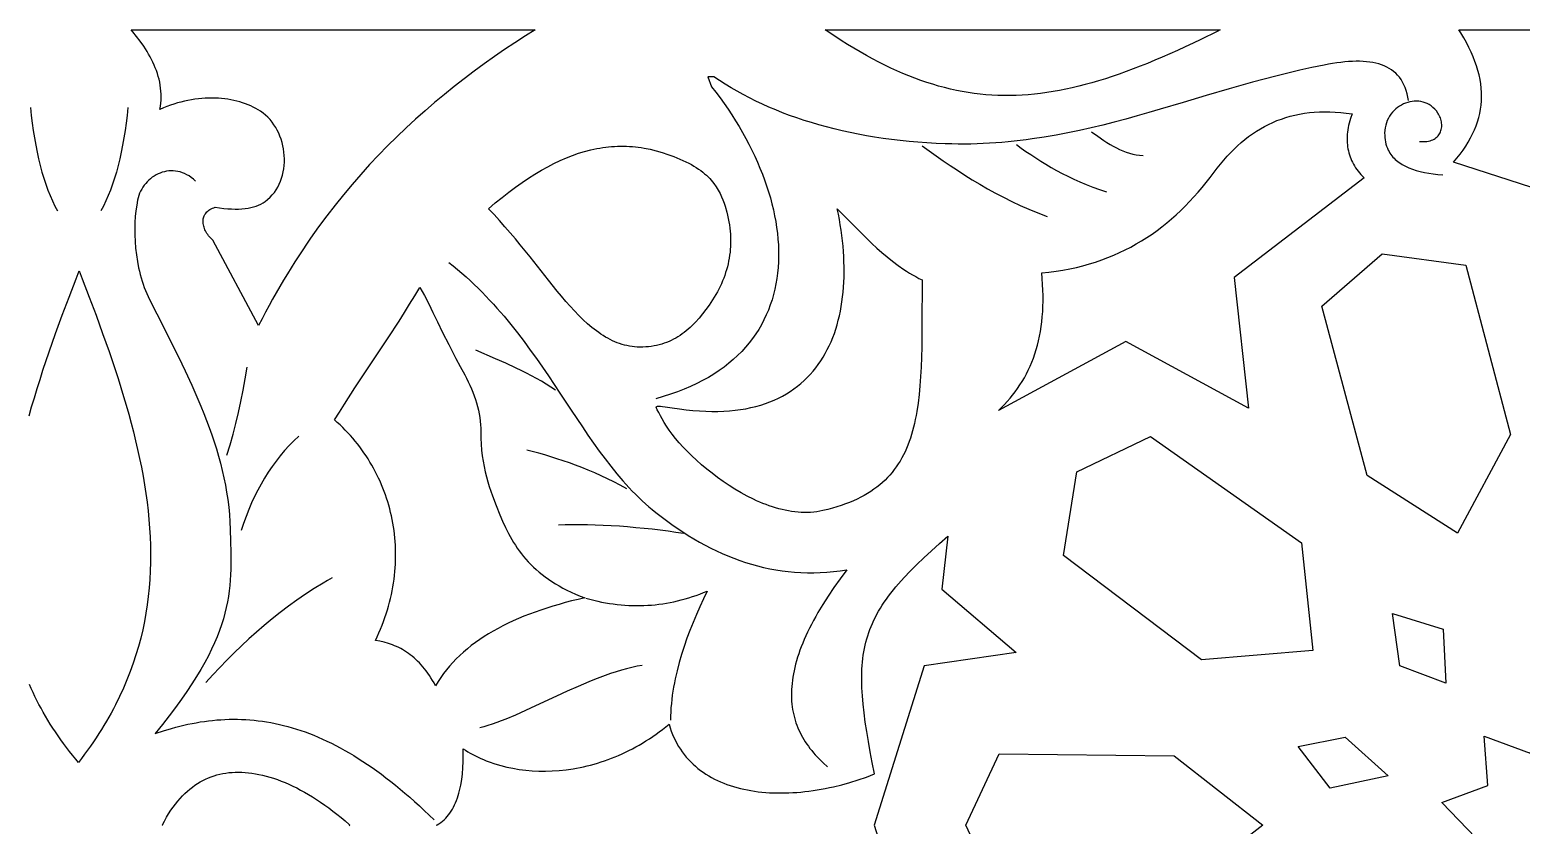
# Model space of a CAD drawing. Extents: x -332 to 348, y -263 to 352.
# Drawn here: x -196 to -144.7, y -175.3 to -148 of the extents above; entities that cross this region are included whole.
import ezdxf

# ---------------------------------------------------------------- set-up
doc = ezdxf.new("R2010")
doc.units = 0
doc.layers.add('LAYER_1', color=18, linetype='CONTINUOUS')
doc.layers.add('LAYER_2', color=174, linetype='CONTINUOUS')

msp = doc.modelspace()

# ---------------------------------------------------------------- linework, layer by layer
at = {"layer": 'LAYER_1'}
for points in [[(-178.922, -148.209), (-179.28, -148.442), (-179.635, -148.679), (-179.988, -148.921), (-180.338, -149.169), (-180.685, -149.422), (-181.028, -149.681), (-181.369, -149.946), (-181.707, -150.217), (-182.041, -150.494), (-182.372, -150.778), (-182.699, -151.069), (-183.023, -151.367), (-183.342, -151.672), (-183.658, -151.984), (-183.97, -152.304), (-184.278, -152.632), (-184.582, -152.968), (-184.881, -153.313), (-185.176, -153.665), (-185.466, -154.027), (-185.752, -154.397), (-186.033, -154.776), (-186.309, -155.165), (-186.445, -155.363), (-186.58, -155.563), (-186.714, -155.766), (-186.846, -155.971), (-186.977, -156.178), (-187.107, -156.389), (-187.236, -156.601), (-187.363, -156.816), (-187.489, -157.034), (-187.613, -157.255), (-187.736, -157.478), (-187.858, -157.703), (-187.978, -157.932), (-188.097, -158.163), (-189.669, -155.227), (-189.709, -155.191), (-189.746, -155.154), (-189.782, -155.116), (-189.814, -155.076), (-189.845, -155.037), (-189.873, -154.996), (-189.898, -154.955), (-189.921, -154.913), (-189.941, -154.871), (-189.959, -154.829), (-189.973, -154.787), (-189.985, -154.745), (-189.995, -154.703), (-190.001, -154.661), (-190.005, -154.62), (-190.006, -154.579), (-190.003, -154.539), (-189.998, -154.499), (-189.99, -154.461), (-189.979, -154.423), (-189.964, -154.387), (-189.946, -154.352), (-189.926, -154.319), (-189.902, -154.286), (-189.874, -154.256), (-189.844, -154.227), (-189.81, -154.201), (-189.772, -154.176), (-189.731, -154.153), (-189.687, -154.133), (-189.639, -154.115), (-189.588, -154.099), (-189.438, -154.12), (-189.295, -154.137), (-189.158, -154.149), (-189.027, -154.156), (-188.902, -154.159), (-188.783, -154.158), (-188.669, -154.152), (-188.561, -154.141), (-188.458, -154.127), (-188.36, -154.107), (-188.268, -154.084), (-188.18, -154.056), (-188.097, -154.023), (-188.018, -153.986), (-187.945, -153.945), (-187.875, -153.899), (-187.785, -153.83), (-187.702, -153.755), (-187.625, -153.674), (-187.555, -153.589), (-187.492, -153.499), (-187.435, -153.405), (-187.385, -153.307), (-187.341, -153.205), (-187.304, -153.101), (-187.272, -152.994), (-187.247, -152.885), (-187.228, -152.774), (-187.216, -152.662), (-187.209, -152.549), (-187.208, -152.435), (-187.213, -152.321), (-187.223, -152.207), (-187.24, -152.094), (-187.262, -151.982), (-187.29, -151.871), (-187.323, -151.762), (-187.361, -151.656), (-187.405, -151.551), (-187.455, -151.45), (-187.509, -151.353), (-187.569, -151.259), (-187.633, -151.169), (-187.703, -151.084), (-187.778, -151.004), (-187.858, -150.929), (-187.942, -150.86), (-188.031, -150.797), (-188.111, -150.748), (-188.193, -150.701), (-188.278, -150.657), (-188.366, -150.615), (-188.457, -150.577), (-188.55, -150.541), (-188.645, -150.508), (-188.742, -150.478), (-188.842, -150.451), (-188.944, -150.427), (-189.048, -150.406), (-189.153, -150.388), (-189.261, -150.373), (-189.369, -150.361), (-189.48, -150.352), (-189.592, -150.347), (-189.705, -150.345), (-189.82, -150.346), (-189.935, -150.351), (-190.052, -150.359), (-190.169, -150.37), (-190.288, -150.385), (-190.407, -150.403), (-190.526, -150.425), (-190.646, -150.451), (-190.767, -150.48), (-190.888, -150.513), (-191.009, -150.55), (-191.13, -150.59), (-191.251, -150.634), (-191.372, -150.682), (-191.492, -150.734), (-191.473, -150.628), (-191.459, -150.523), (-191.451, -150.418), (-191.447, -150.313), (-191.448, -150.209), (-191.454, -150.106), (-191.465, -150.003), (-191.479, -149.901), (-191.498, -149.799), (-191.521, -149.699), (-191.548, -149.599), (-191.578, -149.5), (-191.612, -149.402), (-191.649, -149.305), (-191.69, -149.209), (-191.733, -149.113), (-191.779, -149.019), (-191.828, -148.926), (-191.879, -148.834), (-191.933, -148.743), (-192.047, -148.565), (-192.168, -148.392), (-192.295, -148.225), (-192.427, -148.064), (-192.482, -148), (-178.59, -148)], [(-155.13, -148.052), (-155.687, -148.328), (-155.959, -148.459), (-156.229, -148.586), (-156.494, -148.708), (-156.756, -148.825), (-157.015, -148.938), (-157.27, -149.047), (-157.522, -149.151), (-157.771, -149.25), (-158.017, -149.345), (-158.26, -149.436), (-158.5, -149.521), (-158.738, -149.602), (-158.973, -149.679), (-159.205, -149.75), (-159.436, -149.817), (-159.663, -149.88), (-159.889, -149.937), (-160.113, -149.99), (-160.334, -150.039), (-160.554, -150.082), (-160.772, -150.121), (-160.988, -150.155), (-161.203, -150.184), (-161.416, -150.208), (-161.627, -150.228), (-161.838, -150.242), (-162.047, -150.252), (-162.256, -150.257), (-162.463, -150.257), (-162.669, -150.252), (-162.875, -150.243), (-163.08, -150.228), (-163.284, -150.209), (-163.488, -150.184), (-163.692, -150.154), (-163.895, -150.12), (-164.098, -150.081), (-164.301, -150.036), (-164.504, -149.987), (-164.707, -149.932), (-164.911, -149.872), (-165.114, -149.808), (-165.319, -149.738), (-165.523, -149.663), (-165.729, -149.583), (-165.935, -149.498), (-166.142, -149.408), (-166.35, -149.312), (-166.559, -149.212), (-166.769, -149.106), (-166.98, -148.995), (-167.193, -148.878), (-167.407, -148.757), (-167.623, -148.63), (-167.84, -148.498), (-168.059, -148.361), (-168.28, -148.218), (-168.503, -148.071), (-168.607, -148), (-155.028, -148)], [(-151.252, -150.816), (-151.067, -150.824), (-150.878, -150.838), (-150.686, -150.858), (-150.49, -150.885), (-150.545, -151.047), (-150.59, -151.206), (-150.608, -151.285), (-150.624, -151.362), (-150.637, -151.439), (-150.647, -151.514), (-150.654, -151.589), (-150.659, -151.664), (-150.661, -151.737), (-150.66, -151.81), (-150.657, -151.881), (-150.651, -151.952), (-150.642, -152.022), (-150.63, -152.091), (-150.616, -152.16), (-150.599, -152.227), (-150.579, -152.294), (-150.557, -152.36), (-150.532, -152.425), (-150.504, -152.489), (-150.473, -152.553), (-150.44, -152.616), (-150.404, -152.677), (-150.365, -152.738), (-150.324, -152.799), (-150.28, -152.858), (-150.233, -152.916), (-150.183, -152.974), (-150.131, -153.031), (-150.076, -153.087), (-154.544, -156.513), (-154.047, -160.998), (-158.267, -158.715), (-162.651, -161.08), (-162.547, -160.98), (-162.446, -160.878), (-162.348, -160.772), (-162.253, -160.664), (-162.162, -160.554), (-162.075, -160.44), (-161.991, -160.323), (-161.91, -160.204), (-161.833, -160.081), (-161.76, -159.956), (-161.69, -159.827), (-161.624, -159.695), (-161.562, -159.56), (-161.504, -159.422), (-161.449, -159.281), (-161.399, -159.136), (-161.352, -158.989), (-161.31, -158.837), (-161.271, -158.683), (-161.237, -158.525), (-161.207, -158.364), (-161.181, -158.199), (-161.159, -158.03), (-161.142, -157.858), (-161.128, -157.683), (-161.12, -157.503), (-161.115, -157.321), (-161.116, -157.134), (-161.12, -156.943), (-161.13, -156.749), (-161.144, -156.551), (-161.162, -156.349), (-160.914, -156.325), (-160.671, -156.294), (-160.433, -156.256), (-160.199, -156.213), (-159.97, -156.164), (-159.745, -156.109), (-159.524, -156.047), (-159.308, -155.981), (-159.096, -155.908), (-158.889, -155.83), (-158.685, -155.747), (-158.485, -155.658), (-158.29, -155.564), (-158.098, -155.464), (-157.91, -155.36), (-157.726, -155.25), (-157.546, -155.136), (-157.369, -155.017), (-157.196, -154.893), (-157.026, -154.765), (-156.859, -154.632), (-156.696, -154.494), (-156.537, -154.353), (-156.38, -154.206), (-156.227, -154.056), (-156.076, -153.902), (-155.929, -153.744), (-155.785, -153.582), (-155.643, -153.416), (-155.504, -153.246), (-155.368, -153.073), (-155.235, -152.896), (-155.125, -152.752), (-155.013, -152.612), (-154.9, -152.477), (-154.784, -152.347), (-154.666, -152.222), (-154.547, -152.101), (-154.425, -151.986), (-154.3, -151.876), (-154.174, -151.771), (-154.045, -151.671), (-153.914, -151.577), (-153.78, -151.487), (-153.643, -151.403), (-153.504, -151.325), (-153.363, -151.251), (-153.218, -151.184), (-153.071, -151.121), (-152.921, -151.065), (-152.768, -151.014), (-152.613, -150.968), (-152.454, -150.929), (-152.292, -150.895), (-152.127, -150.867), (-151.958, -150.845), (-151.787, -150.829), (-151.612, -150.818), (-151.434, -150.814)], [(-175.546, -151.998), (-175.444, -152.001), (-175.342, -152.006), (-175.24, -152.013), (-175.139, -152.023), (-175.037, -152.035), (-174.935, -152.049), (-174.834, -152.065), (-174.63, -152.105), (-174.426, -152.154), (-174.222, -152.212), (-174.017, -152.28), (-173.812, -152.356), (-173.606, -152.442), (-173.399, -152.537), (-173.304, -152.584), (-173.212, -152.633), (-173.126, -152.683), (-173.044, -152.733), (-172.966, -152.785), (-172.892, -152.838), (-172.823, -152.891), (-172.757, -152.945), (-172.695, -153), (-172.637, -153.055), (-172.582, -153.111), (-172.531, -153.167), (-172.483, -153.223), (-172.438, -153.28), (-172.356, -153.394), (-172.286, -153.508), (-172.224, -153.622), (-172.171, -153.735), (-172.126, -153.846), (-172.087, -153.956), (-172.053, -154.062), (-171.996, -154.265), (-171.968, -154.375), (-171.944, -154.485), (-171.923, -154.595), (-171.904, -154.703), (-171.89, -154.811), (-171.878, -154.918), (-171.869, -155.024), (-171.864, -155.129), (-171.862, -155.234), (-171.862, -155.338), (-171.866, -155.441), (-171.873, -155.544), (-171.883, -155.646), (-171.895, -155.747), (-171.911, -155.848), (-171.93, -155.948), (-171.951, -156.047), (-171.975, -156.146), (-172.003, -156.244), (-172.033, -156.341), (-172.065, -156.438), (-172.101, -156.534), (-172.139, -156.629), (-172.18, -156.724), (-172.224, -156.818), (-172.27, -156.912), (-172.319, -157.005), (-172.371, -157.097), (-172.425, -157.189), (-172.481, -157.281), (-172.602, -157.462), (-172.713, -157.617), (-172.828, -157.765), (-172.946, -157.907), (-173.067, -158.043), (-173.193, -158.17), (-173.258, -158.231), (-173.324, -158.289), (-173.391, -158.346), (-173.459, -158.4), (-173.529, -158.451), (-173.601, -158.501), (-173.674, -158.548), (-173.748, -158.592), (-173.824, -158.634), (-173.902, -158.672), (-173.981, -158.709), (-174.063, -158.742), (-174.146, -158.772), (-174.231, -158.8), (-174.318, -158.824), (-174.406, -158.845), (-174.497, -158.864), (-174.59, -158.878), (-174.686, -158.89), (-174.783, -158.898), (-174.883, -158.902), (-174.985, -158.903), (-175.075, -158.901), (-175.165, -158.894), (-175.253, -158.884), (-175.341, -158.871), (-175.427, -158.854), (-175.513, -158.834), (-175.597, -158.81), (-175.681, -158.783), (-175.763, -158.753), (-175.845, -158.72), (-175.927, -158.683), (-176.007, -158.644), (-176.087, -158.602), (-176.166, -158.557), (-176.245, -158.509), (-176.323, -158.458), (-176.4, -158.405), (-176.477, -158.349), (-176.63, -158.23), (-176.781, -158.101), (-176.932, -157.963), (-177.081, -157.817), (-177.23, -157.663), (-177.378, -157.501), (-177.527, -157.333), (-177.677, -157.158), (-177.827, -156.977), (-178.131, -156.601), (-178.762, -155.803), (-179.095, -155.39), (-179.266, -155.182), (-179.442, -154.974), (-179.622, -154.765), (-179.806, -154.558), (-179.996, -154.352), (-180.191, -154.147), (-179.955, -153.947), (-179.721, -153.757), (-179.491, -153.577), (-179.262, -153.407), (-179.037, -153.247), (-178.813, -153.096), (-178.592, -152.955), (-178.372, -152.824), (-178.154, -152.703), (-177.939, -152.592), (-177.725, -152.49), (-177.512, -152.398), (-177.301, -152.315), (-177.091, -152.242), (-176.882, -152.179), (-176.674, -152.125), (-176.468, -152.081), (-176.365, -152.062), (-176.262, -152.046), (-176.159, -152.032), (-176.057, -152.021), (-175.954, -152.012), (-175.852, -152.005), (-175.75, -152), (-175.648, -151.998)], [(-167.849, -154.494), (-167.511, -154.837), (-167.174, -155.174), (-167.004, -155.338), (-166.832, -155.498), (-166.657, -155.655), (-166.478, -155.807), (-166.294, -155.955), (-166.105, -156.096), (-165.909, -156.232), (-165.809, -156.297), (-165.707, -156.361), (-165.603, -156.423), (-165.497, -156.483), (-165.388, -156.541), (-165.278, -156.597), (-165.282, -158.176), (-165.285, -158.545), (-165.291, -158.903), (-165.3, -159.251), (-165.313, -159.589), (-165.33, -159.916), (-165.353, -160.232), (-165.381, -160.538), (-165.417, -160.834), (-165.46, -161.119), (-165.484, -161.258), (-165.511, -161.393), (-165.54, -161.527), (-165.572, -161.658), (-165.605, -161.786), (-165.642, -161.911), (-165.681, -162.034), (-165.722, -162.154), (-165.767, -162.271), (-165.814, -162.386), (-165.864, -162.499), (-165.918, -162.608), (-165.974, -162.715), (-166.034, -162.819), (-166.097, -162.921), (-166.164, -163.02), (-166.234, -163.116), (-166.308, -163.21), (-166.385, -163.301), (-166.467, -163.389), (-166.552, -163.475), (-166.641, -163.558), (-166.734, -163.638), (-166.832, -163.716), (-166.934, -163.791), (-167.04, -163.864), (-167.15, -163.933), (-167.265, -164), (-167.385, -164.065), (-167.51, -164.126), (-167.639, -164.185), (-167.773, -164.242), (-167.913, -164.295), (-168.057, -164.346), (-168.206, -164.395), (-168.361, -164.44), (-168.521, -164.483), (-168.687, -164.523), (-168.792, -164.545), (-168.897, -164.562), (-169.004, -164.575), (-169.111, -164.584), (-169.218, -164.589), (-169.326, -164.589), (-169.435, -164.586), (-169.544, -164.579), (-169.654, -164.568), (-169.763, -164.553), (-169.873, -164.535), (-169.983, -164.514), (-170.094, -164.489), (-170.204, -164.461), (-170.314, -164.43), (-170.424, -164.396), (-170.534, -164.359), (-170.644, -164.319), (-170.753, -164.276), (-170.862, -164.231), (-170.971, -164.183), (-171.079, -164.133), (-171.293, -164.027), (-171.504, -163.912), (-171.712, -163.789), (-171.917, -163.66), (-172.116, -163.526), (-172.311, -163.386), (-172.5, -163.242), (-172.684, -163.095), (-172.86, -162.945), (-173.03, -162.794), (-173.192, -162.642), (-173.346, -162.49), (-173.491, -162.339), (-173.627, -162.189), (-173.753, -162.042), (-173.869, -161.899), (-173.974, -161.759), (-174.068, -161.625), (-174.15, -161.497), (-174.22, -161.375), (-174.276, -161.261), (-174.305, -161.202), (-174.333, -161.149), (-174.383, -161.062), (-174.402, -161.027), (-174.415, -160.997), (-174.42, -160.973), (-174.419, -160.963), (-174.415, -160.955), (-174.409, -160.947), (-174.4, -160.942), (-174.373, -160.934), (-174.332, -160.931), (-174.276, -160.933), (-174.202, -160.94), (-174.111, -160.953), (-173.867, -160.991), (-173.626, -161.028), (-173.391, -161.059), (-173.161, -161.082), (-172.937, -161.1), (-172.718, -161.111), (-172.505, -161.116), (-172.297, -161.115), (-172.095, -161.107), (-171.898, -161.094), (-171.707, -161.075), (-171.521, -161.05), (-171.34, -161.02), (-171.164, -160.984), (-170.993, -160.942), (-170.828, -160.895), (-170.667, -160.843), (-170.512, -160.786), (-170.362, -160.724), (-170.216, -160.657), (-170.076, -160.585), (-169.941, -160.508), (-169.81, -160.427), (-169.684, -160.341), (-169.563, -160.25), (-169.447, -160.156), (-169.335, -160.057), (-169.228, -159.954), (-169.126, -159.847), (-169.028, -159.736), (-168.935, -159.621), (-168.847, -159.502), (-168.763, -159.38), (-168.683, -159.254), (-168.608, -159.125), (-168.537, -158.992), (-168.47, -158.857), (-168.408, -158.718), (-168.349, -158.576), (-168.295, -158.431), (-168.246, -158.283), (-168.2, -158.133), (-168.158, -157.979), (-168.121, -157.824), (-168.087, -157.666), (-168.058, -157.505), (-168.032, -157.343), (-168.01, -157.178), (-167.992, -157.011), (-167.978, -156.842), (-167.967, -156.672), (-167.961, -156.499), (-167.958, -156.326), (-167.958, -156.15), (-167.963, -155.973), (-167.97, -155.795), (-167.982, -155.615), (-167.996, -155.435), (-168.015, -155.253), (-168.036, -155.071), (-168.061, -154.887), (-168.09, -154.703), (-168.121, -154.518), (-168.156, -154.333), (-168.194, -154.147)], [(-146.574, -156.091), (-145.041, -161.907), (-146.859, -165.302), (-149.972, -163.32), (-151.523, -157.495), (-149.448, -155.704)], [(-182.472, -156.995), (-182.394, -157.136), (-182.245, -157.42), (-182.099, -157.717), (-181.943, -158.04), (-181.766, -158.404), (-181.558, -158.819), (-181.308, -159.301), (-181.163, -159.571), (-181.004, -159.862), (-180.942, -159.977), (-180.884, -160.094), (-180.828, -160.213), (-180.776, -160.333), (-180.727, -160.454), (-180.682, -160.577), (-180.64, -160.701), (-180.602, -160.825), (-180.568, -160.949), (-180.539, -161.074), (-180.513, -161.199), (-180.492, -161.323), (-180.476, -161.447), (-180.464, -161.57), (-180.457, -161.692), (-180.455, -161.813), (-180.453, -162.031), (-180.444, -162.242), (-180.427, -162.444), (-180.405, -162.639), (-180.376, -162.827), (-180.343, -163.01), (-180.304, -163.187), (-180.26, -163.36), (-180.212, -163.529), (-180.161, -163.695), (-180.106, -163.859), (-180.049, -164.021), (-179.926, -164.344), (-179.797, -164.669), (-179.706, -164.887), (-179.609, -165.1), (-179.504, -165.31), (-179.448, -165.413), (-179.39, -165.515), (-179.33, -165.616), (-179.266, -165.715), (-179.2, -165.814), (-179.131, -165.911), (-179.058, -166.006), (-178.983, -166.1), (-178.903, -166.193), (-178.821, -166.285), (-178.734, -166.375), (-178.644, -166.463), (-178.549, -166.55), (-178.45, -166.635), (-178.347, -166.719), (-178.24, -166.801), (-178.127, -166.882), (-178.01, -166.96), (-177.888, -167.037), (-177.761, -167.112), (-177.628, -167.185), (-177.49, -167.257), (-177.347, -167.326), (-177.198, -167.394), (-177.042, -167.459), (-176.881, -167.523), (-177.108, -167.575), (-177.33, -167.63), (-177.549, -167.687), (-177.764, -167.746), (-177.975, -167.808), (-178.182, -167.873), (-178.385, -167.94), (-178.584, -168.009), (-178.779, -168.081), (-178.97, -168.156), (-179.157, -168.234), (-179.339, -168.314), (-179.517, -168.397), (-179.691, -168.483), (-179.86, -168.571), (-180.025, -168.663), (-180.185, -168.757), (-180.341, -168.854), (-180.492, -168.954), (-180.638, -169.058), (-180.78, -169.164), (-180.917, -169.273), (-181.049, -169.385), (-181.176, -169.501), (-181.298, -169.619), (-181.415, -169.741), (-181.528, -169.866), (-181.635, -169.994), (-181.737, -170.126), (-181.833, -170.261), (-181.925, -170.399), (-182.011, -170.541), (-182.062, -170.448), (-182.114, -170.359), (-182.167, -170.273), (-182.221, -170.19), (-182.277, -170.11), (-182.333, -170.034), (-182.39, -169.96), (-182.448, -169.89), (-182.506, -169.822), (-182.566, -169.758), (-182.627, -169.696), (-182.688, -169.638), (-182.751, -169.582), (-182.814, -169.528), (-182.878, -169.478), (-182.943, -169.43), (-183.008, -169.385), (-183.075, -169.342), (-183.142, -169.302), (-183.21, -169.265), (-183.279, -169.23), (-183.348, -169.197), (-183.418, -169.167), (-183.489, -169.139), (-183.56, -169.113), (-183.633, -169.089), (-183.779, -169.048), (-183.928, -169.016), (-184.079, -168.991), (-184.017, -168.86), (-183.959, -168.729), (-183.903, -168.597), (-183.85, -168.466), (-183.8, -168.334), (-183.753, -168.202), (-183.709, -168.07), (-183.668, -167.938), (-183.629, -167.806), (-183.594, -167.674), (-183.561, -167.541), (-183.531, -167.409), (-183.504, -167.277), (-183.48, -167.146), (-183.458, -167.014), (-183.439, -166.882), (-183.423, -166.751), (-183.41, -166.62), (-183.399, -166.489), (-183.391, -166.359), (-183.386, -166.229), (-183.384, -166.099), (-183.384, -165.97), (-183.386, -165.841), (-183.392, -165.712), (-183.4, -165.585), (-183.41, -165.457), (-183.423, -165.33), (-183.439, -165.204), (-183.457, -165.078), (-183.478, -164.954), (-183.501, -164.829), (-183.527, -164.706), (-183.555, -164.583), (-183.586, -164.461), (-183.619, -164.34), (-183.654, -164.22), (-183.692, -164.1), (-183.733, -163.982), (-183.776, -163.864), (-183.821, -163.747), (-183.869, -163.632), (-183.919, -163.517), (-183.971, -163.404), (-184.026, -163.291), (-184.082, -163.18), (-184.142, -163.07), (-184.203, -162.961), (-184.267, -162.853), (-184.333, -162.747), (-184.401, -162.642), (-184.472, -162.538), (-184.544, -162.435), (-184.619, -162.334), (-184.696, -162.234), (-184.776, -162.136), (-184.857, -162.039), (-184.941, -161.944), (-185.026, -161.85), (-185.114, -161.758), (-185.204, -161.668), (-185.296, -161.579), (-185.39, -161.492), (-185.486, -161.406), (-185.318, -161.136), (-185.145, -160.862), (-184.784, -160.306), (-184.027, -159.167), (-183.644, -158.589), (-183.266, -158.009), (-183.082, -157.719), (-182.901, -157.429), (-182.725, -157.14), (-182.554, -156.852)], [(-152.223, -165.636), (-151.836, -169.326), (-155.663, -169.651), (-160.409, -166.07), (-159.954, -163.191), (-157.422, -161.975)], [(-147.352, -168.593), (-147.263, -170.459), (-148.849, -169.864), (-149.1, -168.055)], [(-142.554, -172.963), (-140.928, -172.545), (-141.226, -174.222), (-139.717, -174.964), (-141.006, -176.053), (-140.319, -177.607), (-141.995, -177.601), (-142.452, -179.24), (-143.732, -178.139), (-145.12, -179.097), (-145.404, -177.418), (-147.072, -177.245), (-146.228, -175.773), (-147.397, -174.552), (-145.819, -173.975), (-145.941, -172.276), (-144.368, -172.865), (-143.387, -171.484)], [(-149.249, -173.64), (-151.245, -174.062), (-152.337, -172.635), (-150.727, -172.306)], [(-156.604, -172.957), (-153.558, -175.334), (-156.604, -177.711), (-162.628, -177.785), (-163.775, -175.334), (-162.628, -172.884)]]:
    msp.add_lwpolyline(points, close=True, dxfattribs=at)
for points in [[(-143.919, -153.544), (-146.995, -152.549), (-146.88, -152.41), (-146.772, -152.271), (-146.672, -152.133), (-146.579, -151.994), (-146.493, -151.855), (-146.414, -151.716), (-146.343, -151.577), (-146.279, -151.437), (-146.223, -151.297), (-146.173, -151.156), (-146.131, -151.015), (-146.097, -150.873), (-146.07, -150.73), (-146.05, -150.586), (-146.038, -150.442), (-146.033, -150.296), (-146.035, -150.149), (-146.045, -150.001), (-146.063, -149.852), (-146.088, -149.701), (-146.12, -149.549), (-146.16, -149.395), (-146.207, -149.24), (-146.262, -149.083), (-146.325, -148.925), (-146.395, -148.764), (-146.472, -148.602), (-146.557, -148.438), (-146.65, -148.271), (-146.751, -148.103), (-146.816, -148), (-140.202, -148)], [(-195.992, -161.27), (-195.902, -160.957), (-195.809, -160.643), (-195.713, -160.328), (-195.614, -160.014), (-195.512, -159.7), (-195.299, -159.069), (-195.078, -158.44), (-194.848, -157.81), (-194.613, -157.182), (-194.374, -156.555), (-194.268, -156.281), (-194.159, -156.563), (-193.92, -157.188), (-193.686, -157.811), (-193.46, -158.434), (-193.241, -159.054), (-193.032, -159.674), (-192.932, -159.981), (-192.835, -160.289), (-192.741, -160.597), (-192.65, -160.904), (-192.564, -161.21), (-192.48, -161.515), (-192.401, -161.82), (-192.326, -162.125), (-192.256, -162.428), (-192.19, -162.731), (-192.128, -163.034), (-192.072, -163.335), (-192.02, -163.636), (-191.974, -163.936), (-191.933, -164.235), (-191.898, -164.533), (-191.869, -164.831), (-191.845, -165.127), (-191.828, -165.423), (-191.816, -165.718), (-191.811, -166.012), (-191.813, -166.306), (-191.822, -166.598), (-191.837, -166.89), (-191.859, -167.181), (-191.889, -167.471), (-191.926, -167.761), (-191.971, -168.05), (-192.023, -168.338), (-192.083, -168.626), (-192.152, -168.913), (-192.229, -169.199), (-192.314, -169.485), (-192.408, -169.771), (-192.511, -170.057), (-192.623, -170.342), (-192.745, -170.626), (-192.876, -170.911), (-193.018, -171.198), (-193.091, -171.338), (-193.168, -171.48), (-193.248, -171.622), (-193.329, -171.764), (-193.414, -171.906), (-193.501, -172.048), (-193.591, -172.19), (-193.684, -172.332), (-193.78, -172.474), (-193.878, -172.616), (-193.979, -172.758), (-194.083, -172.9), (-194.19, -173.042), (-194.293, -173.176), (-194.387, -173.064), (-194.495, -172.932), (-194.601, -172.799), (-194.704, -172.667), (-194.804, -172.533), (-194.901, -172.4), (-194.995, -172.266), (-195.086, -172.132), (-195.175, -171.997), (-195.26, -171.862), (-195.344, -171.727), (-195.424, -171.591), (-195.502, -171.456), (-195.577, -171.319), (-195.65, -171.183), (-195.72, -171.046), (-195.787, -170.909), (-195.852, -170.772), (-195.915, -170.634), (-195.975, -170.496)], [(-181.974, -175.339), (-181.965, -175.334), (-181.974, -175.329), (-181.957, -175.329), (-181.892, -175.29), (-181.831, -175.247), (-181.772, -175.2), (-181.716, -175.15), (-181.662, -175.097), (-181.611, -175.04), (-181.562, -174.981), (-181.516, -174.918), (-181.472, -174.853), (-181.431, -174.784), (-181.392, -174.713), (-181.356, -174.639), (-181.321, -174.562), (-181.29, -174.483), (-181.26, -174.401), (-181.232, -174.317), (-181.207, -174.231), (-181.184, -174.142), (-181.163, -174.051), (-181.144, -173.958), (-181.112, -173.766), (-181.088, -173.567), (-181.071, -173.361), (-181.062, -173.149), (-181.06, -172.931), (-181.065, -172.708), (-180.983, -172.761), (-180.9, -172.812), (-180.815, -172.862), (-180.727, -172.909), (-180.639, -172.955), (-180.548, -173), (-180.456, -173.042), (-180.362, -173.082), (-180.267, -173.121), (-180.171, -173.158), (-179.973, -173.225), (-179.77, -173.285), (-179.562, -173.337), (-179.349, -173.381), (-179.132, -173.417), (-178.911, -173.445), (-178.686, -173.464), (-178.458, -173.475), (-178.227, -173.477), (-177.994, -173.47), (-177.758, -173.454), (-177.521, -173.429), (-177.282, -173.395), (-177.162, -173.374), (-177.042, -173.351), (-176.921, -173.326), (-176.801, -173.298), (-176.68, -173.268), (-176.559, -173.235), (-176.439, -173.2), (-176.318, -173.162), (-176.198, -173.122), (-176.077, -173.08), (-175.957, -173.035), (-175.837, -172.987), (-175.717, -172.937), (-175.597, -172.884), (-175.478, -172.829), (-175.359, -172.771), (-175.241, -172.711), (-175.123, -172.647), (-175.006, -172.582), (-174.889, -172.513), (-174.773, -172.442), (-174.657, -172.368), (-174.542, -172.291), (-174.428, -172.212), (-174.315, -172.13), (-174.203, -172.045), (-174.091, -171.957), (-173.98, -171.867), (-173.944, -171.986), (-173.905, -172.101), (-173.861, -172.214), (-173.814, -172.323), (-173.763, -172.428), (-173.709, -172.531), (-173.651, -172.63), (-173.59, -172.727), (-173.525, -172.82), (-173.457, -172.909), (-173.386, -172.996), (-173.312, -173.08), (-173.235, -173.16), (-173.155, -173.238), (-173.072, -173.312), (-172.986, -173.384), (-172.898, -173.452), (-172.807, -173.517), (-172.713, -173.579), (-172.616, -173.639), (-172.517, -173.695), (-172.416, -173.749), (-172.313, -173.799), (-172.207, -173.847), (-172.099, -173.892), (-171.988, -173.933), (-171.876, -173.972), (-171.762, -174.009), (-171.646, -174.042), (-171.528, -174.072), (-171.408, -174.1), (-171.286, -174.125), (-171.163, -174.148), (-171.038, -174.167), (-170.912, -174.184), (-170.784, -174.198), (-170.655, -174.21), (-170.525, -174.218), (-170.394, -174.225), (-170.261, -174.228), (-170.127, -174.229), (-169.993, -174.228), (-169.857, -174.223), (-169.72, -174.217), (-169.583, -174.207), (-169.445, -174.196), (-169.306, -174.181), (-169.167, -174.165), (-169.027, -174.145), (-168.887, -174.124), (-168.746, -174.1), (-168.605, -174.073), (-168.464, -174.044), (-168.323, -174.013), (-168.04, -173.944), (-167.757, -173.865), (-167.475, -173.777), (-167.194, -173.68), (-166.916, -173.574), (-166.992, -173.184), (-167.062, -172.812), (-167.125, -172.456), (-167.182, -172.115), (-167.231, -171.79), (-167.272, -171.478), (-167.306, -171.179), (-167.331, -170.892), (-167.347, -170.617), (-167.354, -170.352), (-167.353, -170.224), (-167.351, -170.097), (-167.346, -169.973), (-167.338, -169.85), (-167.328, -169.73), (-167.315, -169.612), (-167.299, -169.495), (-167.281, -169.38), (-167.26, -169.266), (-167.236, -169.154), (-167.209, -169.043), (-167.179, -168.933), (-167.147, -168.825), (-167.111, -168.717), (-167.072, -168.61), (-167.03, -168.504), (-166.985, -168.399), (-166.937, -168.294), (-166.885, -168.19), (-166.83, -168.086), (-166.772, -167.982), (-166.71, -167.878), (-166.645, -167.774), (-166.576, -167.67), (-166.504, -167.566), (-166.428, -167.462), (-166.348, -167.357), (-166.265, -167.252), (-166.178, -167.146), (-166.087, -167.039), (-165.894, -166.822), (-165.684, -166.602), (-165.459, -166.376), (-165.217, -166.144), (-164.959, -165.905), (-164.682, -165.658), (-164.389, -165.403), (-164.602, -167.222), (-162.037, -169.399), (-165.201, -169.859), (-166.922, -175.334), (-165.201, -180.81)], [(-191.406, -175.341), (-191.409, -175.334), (-191.406, -175.328), (-191.336, -175.193), (-191.264, -175.065), (-191.19, -174.942), (-191.114, -174.825), (-191.037, -174.714), (-190.959, -174.609), (-190.879, -174.51), (-190.797, -174.416), (-190.715, -174.327), (-190.631, -174.244), (-190.546, -174.166), (-190.46, -174.093), (-190.373, -174.024), (-190.284, -173.961), (-190.194, -173.902), (-190.104, -173.847), (-190.011, -173.797), (-189.918, -173.751), (-189.823, -173.709), (-189.727, -173.671), (-189.629, -173.638), (-189.53, -173.608), (-189.429, -173.583), (-189.327, -173.561), (-189.223, -173.543), (-189.117, -173.529), (-189.009, -173.52), (-188.9, -173.514), (-188.788, -173.512), (-188.675, -173.514), (-188.56, -173.521), (-188.443, -173.531), (-188.325, -173.546), (-188.205, -173.565), (-188.083, -173.588), (-187.959, -173.616), (-187.834, -173.647), (-187.708, -173.683), (-187.58, -173.724), (-187.451, -173.768), (-187.32, -173.817), (-187.188, -173.871), (-187.056, -173.928), (-186.922, -173.99), (-186.787, -174.057), (-186.651, -174.127), (-186.514, -174.203), (-186.377, -174.282), (-186.239, -174.366), (-186.101, -174.454), (-185.962, -174.546), (-185.822, -174.642), (-185.683, -174.743), (-185.543, -174.848), (-185.402, -174.957), (-185.262, -175.07), (-185.122, -175.187), (-184.981, -175.309), (-184.953, -175.334), (-184.981, -175.36)]]:
    msp.add_lwpolyline(points, dxfattribs=at)
at = {"layer": 'LAYER_2'}
for points in [[(-148.549, -150.433), (-148.57, -150.311), (-148.597, -150.195), (-148.628, -150.086), (-148.665, -149.983), (-148.706, -149.886), (-148.753, -149.795), (-148.804, -149.711), (-148.861, -149.632), (-148.922, -149.56), (-148.987, -149.492), (-149.058, -149.431), (-149.132, -149.375), (-149.212, -149.324), (-149.295, -149.278), (-149.383, -149.238), (-149.475, -149.202), (-149.571, -149.171), (-149.671, -149.145), (-149.775, -149.124), (-149.883, -149.107), (-149.995, -149.094), (-150.11, -149.086), (-150.229, -149.082), (-150.352, -149.082), (-150.478, -149.086), (-150.608, -149.093), (-150.74, -149.104), (-150.876, -149.119), (-151.016, -149.137), (-151.158, -149.159), (-151.303, -149.184), (-151.452, -149.211), (-151.871, -149.297), (-152.286, -149.388), (-152.698, -149.485), (-153.107, -149.587), (-153.513, -149.693), (-153.916, -149.802), (-154.317, -149.914), (-154.716, -150.029), (-155.51, -150.262), (-156.299, -150.498), (-157.087, -150.731), (-157.481, -150.845), (-157.875, -150.957), (-158.27, -151.066), (-158.666, -151.17), (-159.063, -151.271), (-159.462, -151.367), (-159.862, -151.457), (-160.265, -151.541), (-160.671, -151.619), (-161.079, -151.689), (-161.49, -151.751), (-161.697, -151.779), (-161.904, -151.805), (-162.113, -151.829), (-162.322, -151.85), (-162.533, -151.869), (-162.745, -151.885), (-162.957, -151.899), (-163.171, -151.91), (-163.386, -151.918), (-163.602, -151.924), (-163.819, -151.927), (-164.038, -151.926), (-164.257, -151.923), (-164.478, -151.917), (-164.796, -151.903), (-165.109, -151.885), (-165.418, -151.863), (-165.724, -151.836), (-166.026, -151.805), (-166.324, -151.77), (-166.618, -151.73), (-166.908, -151.686), (-167.194, -151.638), (-167.476, -151.586), (-167.754, -151.53), (-168.028, -151.47), (-168.298, -151.406), (-168.564, -151.338), (-168.826, -151.266), (-169.084, -151.19), (-169.338, -151.11), (-169.587, -151.027), (-169.833, -150.939), (-170.074, -150.848), (-170.31, -150.753), (-170.543, -150.655), (-170.771, -150.553), (-170.995, -150.447), (-171.215, -150.338), (-171.43, -150.225), (-171.641, -150.109), (-171.848, -149.989), (-172.05, -149.866), (-172.248, -149.74), (-172.441, -149.61), (-172.651, -149.62), (-172.518, -149.953), (-172.37, -150.144), (-172.226, -150.337), (-172.086, -150.532), (-171.95, -150.728), (-171.819, -150.926), (-171.692, -151.125), (-171.57, -151.325), (-171.453, -151.526), (-171.341, -151.729), (-171.233, -151.932), (-171.131, -152.135), (-171.033, -152.34), (-170.941, -152.544), (-170.853, -152.749), (-170.771, -152.955), (-170.694, -153.16), (-170.623, -153.365), (-170.557, -153.571), (-170.496, -153.775), (-170.441, -153.98), (-170.392, -154.184), (-170.349, -154.387), (-170.311, -154.59), (-170.28, -154.792), (-170.254, -154.992), (-170.234, -155.192), (-170.221, -155.39), (-170.213, -155.587), (-170.212, -155.783), (-170.217, -155.976), (-170.229, -156.168), (-170.247, -156.359), (-170.272, -156.547), (-170.303, -156.733), (-170.341, -156.917), (-170.386, -157.099), (-170.438, -157.278), (-170.497, -157.455), (-170.562, -157.629), (-170.635, -157.8), (-170.715, -157.968), (-170.802, -158.133), (-170.897, -158.295), (-170.998, -158.453), (-171.108, -158.609), (-171.225, -158.76), (-171.349, -158.908), (-171.481, -159.052), (-171.621, -159.193), (-171.769, -159.329), (-171.924, -159.461), (-172.088, -159.589), (-172.26, -159.712), (-172.439, -159.831), (-172.627, -159.945), (-172.824, -160.055), (-173.028, -160.159), (-173.241, -160.259), (-173.463, -160.353), (-173.693, -160.442), (-173.932, -160.526), (-174.179, -160.604), (-174.435, -160.677)], [(-195.947, -150.669), (-195.916, -150.94), (-195.883, -151.205), (-195.846, -151.464), (-195.805, -151.717), (-195.761, -151.964), (-195.713, -152.205), (-195.662, -152.438), (-195.607, -152.666), (-195.548, -152.886), (-195.485, -153.099), (-195.417, -153.306), (-195.346, -153.505), (-195.27, -153.697), (-195.19, -153.881), (-195.106, -154.058), (-195.017, -154.226)], [(-192.59, -150.669), (-192.62, -150.94), (-192.654, -151.205), (-192.691, -151.464), (-192.731, -151.717), (-192.775, -151.964), (-192.823, -152.205), (-192.874, -152.438), (-192.93, -152.666), (-192.989, -152.886), (-193.052, -153.099), (-193.119, -153.306), (-193.191, -153.505), (-193.266, -153.697), (-193.346, -153.881), (-193.431, -154.058), (-193.52, -154.226)], [(-148.168, -151.832), (-148.099, -151.838), (-148.033, -151.84), (-147.971, -151.838), (-147.912, -151.832), (-147.857, -151.823), (-147.805, -151.811), (-147.756, -151.795), (-147.711, -151.777), (-147.668, -151.755), (-147.629, -151.731), (-147.594, -151.705), (-147.561, -151.676), (-147.532, -151.644), (-147.505, -151.611), (-147.482, -151.576), (-147.462, -151.54), (-147.445, -151.501), (-147.431, -151.462), (-147.42, -151.421), (-147.412, -151.38), (-147.407, -151.337), (-147.405, -151.294), (-147.405, -151.25), (-147.409, -151.206), (-147.415, -151.162), (-147.424, -151.117), (-147.436, -151.073), (-147.451, -151.029), (-147.468, -150.986), (-147.488, -150.943), (-147.511, -150.901), (-147.537, -150.86), (-147.59, -150.788), (-147.646, -150.722), (-147.707, -150.664), (-147.77, -150.614), (-147.837, -150.57), (-147.905, -150.534), (-147.976, -150.504), (-148.049, -150.481), (-148.123, -150.464), (-148.198, -150.454), (-148.274, -150.45), (-148.35, -150.452), (-148.426, -150.46), (-148.501, -150.473), (-148.576, -150.493), (-148.649, -150.518), (-148.721, -150.548), (-148.791, -150.584), (-148.859, -150.624), (-148.924, -150.67), (-148.987, -150.72), (-149.045, -150.775), (-149.1, -150.834), (-149.151, -150.898), (-149.198, -150.966), (-149.24, -151.038), (-149.276, -151.113), (-149.307, -151.193), (-149.332, -151.276), (-149.351, -151.363), (-149.363, -151.453), (-149.368, -151.546), (-149.367, -151.623), (-149.362, -151.699), (-149.353, -151.775), (-149.34, -151.85), (-149.322, -151.924), (-149.3, -151.996), (-149.273, -152.067), (-149.242, -152.136), (-149.215, -152.186), (-149.186, -152.235), (-149.154, -152.282), (-149.12, -152.327), (-149.083, -152.371), (-149.044, -152.412), (-149.003, -152.452), (-148.96, -152.49), (-148.914, -152.527), (-148.866, -152.562), (-148.816, -152.596), (-148.764, -152.627), (-148.654, -152.687), (-148.537, -152.74), (-148.412, -152.788), (-148.281, -152.831), (-148.143, -152.868), (-147.999, -152.901), (-147.85, -152.929), (-147.695, -152.952), (-147.536, -152.972), (-147.371, -152.988)], [(-159.448, -151.501), (-159.237, -151.654), (-159.025, -151.8), (-158.918, -151.87), (-158.811, -151.936), (-158.702, -151.998), (-158.593, -152.057), (-158.483, -152.11), (-158.372, -152.159), (-158.26, -152.202), (-158.146, -152.238), (-158.031, -152.269), (-157.915, -152.292), (-157.797, -152.307), (-157.678, -152.315)], [(-165.27, -151.989), (-164.792, -152.329), (-164.55, -152.497), (-164.306, -152.664), (-164.058, -152.828), (-163.806, -152.99), (-163.55, -153.15), (-163.29, -153.306), (-163.024, -153.459), (-162.753, -153.609), (-162.475, -153.754), (-162.191, -153.896), (-161.9, -154.033), (-161.601, -154.166), (-161.294, -154.293), (-160.979, -154.415)], [(-162.029, -151.945), (-161.868, -152.061), (-161.705, -152.176), (-161.538, -152.29), (-161.368, -152.402), (-161.195, -152.512), (-161.017, -152.621), (-160.836, -152.728), (-160.649, -152.832), (-160.457, -152.935), (-160.259, -153.034), (-160.056, -153.131), (-159.846, -153.226), (-159.63, -153.317), (-159.407, -153.405), (-159.176, -153.49), (-158.938, -153.572)], [(-190.264, -153.198), (-190.337, -153.132), (-190.412, -153.074), (-190.487, -153.023), (-190.564, -152.979), (-190.641, -152.941), (-190.719, -152.91), (-190.797, -152.885), (-190.876, -152.867), (-190.954, -152.854), (-191.032, -152.848), (-191.11, -152.847), (-191.187, -152.851), (-191.263, -152.861), (-191.337, -152.876), (-191.411, -152.897), (-191.483, -152.922), (-191.554, -152.952), (-191.622, -152.986), (-191.688, -153.025), (-191.752, -153.068), (-191.813, -153.115), (-191.872, -153.166), (-191.928, -153.221), (-191.98, -153.279), (-192.029, -153.341), (-192.074, -153.405), (-192.116, -153.473), (-192.153, -153.544), (-192.187, -153.618), (-192.215, -153.694), (-192.239, -153.773), (-192.259, -153.854), (-192.29, -154.029), (-192.316, -154.215), (-192.336, -154.412), (-192.349, -154.617), (-192.355, -154.83), (-192.353, -155.049), (-192.344, -155.272), (-192.327, -155.499), (-192.301, -155.728), (-192.266, -155.957), (-192.222, -156.185), (-192.196, -156.299), (-192.168, -156.412), (-192.137, -156.524), (-192.104, -156.635), (-192.068, -156.745), (-192.03, -156.853), (-191.989, -156.96), (-191.945, -157.065), (-191.898, -157.168), (-191.849, -157.27), (-191.345, -158.258), (-191.098, -158.749), (-190.856, -159.237), (-190.622, -159.723), (-190.397, -160.209), (-190.289, -160.452), (-190.183, -160.695), (-190.081, -160.939), (-189.983, -161.182), (-189.888, -161.425), (-189.797, -161.669), (-189.71, -161.914), (-189.628, -162.159), (-189.55, -162.405), (-189.477, -162.651), (-189.41, -162.898), (-189.348, -163.146), (-189.291, -163.395), (-189.24, -163.644), (-189.195, -163.895), (-189.157, -164.147), (-189.125, -164.401), (-189.1, -164.655), (-189.082, -164.911), (-189.071, -165.169), (-189.06, -165.576), (-189.052, -165.968), (-189.051, -166.35), (-189.055, -166.539), (-189.062, -166.726), (-189.073, -166.913), (-189.089, -167.099), (-189.11, -167.286), (-189.136, -167.474), (-189.169, -167.664), (-189.208, -167.855), (-189.254, -168.049), (-189.308, -168.245), (-189.37, -168.445), (-189.441, -168.649), (-189.522, -168.857), (-189.612, -169.07), (-189.712, -169.288), (-189.823, -169.513), (-189.946, -169.743), (-190.081, -169.981), (-190.228, -170.226), (-190.388, -170.479), (-190.561, -170.74), (-190.749, -171.01), (-190.951, -171.289), (-191.169, -171.578), (-191.402, -171.877), (-191.651, -172.188), (-191.37, -172.094), (-191.088, -172.009), (-190.948, -171.97), (-190.807, -171.934), (-190.666, -171.9), (-190.526, -171.868), (-190.385, -171.839), (-190.244, -171.813), (-190.103, -171.789), (-189.962, -171.767), (-189.82, -171.749), (-189.679, -171.733), (-189.537, -171.719), (-189.396, -171.709), (-189.254, -171.701), (-189.112, -171.696), (-188.969, -171.694), (-188.827, -171.695), (-188.684, -171.699), (-188.54, -171.706), (-188.397, -171.715), (-188.253, -171.728), (-188.109, -171.744), (-187.965, -171.763), (-187.82, -171.785), (-187.675, -171.811), (-187.529, -171.839), (-187.383, -171.871), (-187.237, -171.906), (-187.09, -171.945), (-186.942, -171.986), (-186.795, -172.032), (-186.646, -172.08), (-186.498, -172.132), (-186.348, -172.188), (-186.198, -172.247), (-186.048, -172.31), (-185.897, -172.377), (-185.745, -172.447), (-185.593, -172.52), (-185.441, -172.598), (-185.287, -172.679), (-185.133, -172.764), (-184.978, -172.853), (-184.823, -172.946), (-184.667, -173.043), (-184.51, -173.143), (-184.352, -173.248), (-184.194, -173.357), (-184.035, -173.469), (-183.875, -173.586), (-183.715, -173.707), (-183.553, -173.832), (-183.391, -173.961), (-183.228, -174.095), (-183.064, -174.233), (-182.899, -174.375), (-182.733, -174.521), (-182.566, -174.672), (-182.399, -174.827), (-182.23, -174.987), (-182.061, -175.151)], [(-181.558, -155.992), (-181.405, -156.114), (-181.255, -156.237), (-181.108, -156.362), (-180.963, -156.489), (-180.821, -156.618), (-180.682, -156.749), (-180.546, -156.881), (-180.412, -157.015), (-180.28, -157.15), (-180.15, -157.286), (-180.023, -157.424), (-179.898, -157.563), (-179.655, -157.845), (-179.419, -158.13), (-179.19, -158.419), (-178.967, -158.711), (-178.751, -159.005), (-178.539, -159.3), (-178.333, -159.596), (-178.13, -159.893), (-177.733, -160.485), (-177.345, -161.07), (-176.961, -161.645), (-176.768, -161.927), (-176.574, -162.204), (-176.378, -162.476), (-176.181, -162.742), (-175.98, -163.001), (-175.775, -163.254), (-175.567, -163.499), (-175.461, -163.618), (-175.353, -163.736), (-175.244, -163.851), (-175.134, -163.964), (-175.022, -164.074), (-174.909, -164.182), (-174.794, -164.287), (-174.677, -164.39), (-174.559, -164.49), (-174.438, -164.588), (-174.254, -164.73), (-174.07, -164.869), (-173.884, -165.003), (-173.696, -165.132), (-173.508, -165.257), (-173.318, -165.378), (-173.127, -165.493), (-172.935, -165.604), (-172.742, -165.71), (-172.547, -165.811), (-172.35, -165.907), (-172.153, -165.997), (-171.954, -166.082), (-171.753, -166.162), (-171.551, -166.236), (-171.347, -166.305), (-171.142, -166.367), (-170.936, -166.424), (-170.727, -166.476), (-170.518, -166.521), (-170.306, -166.559), (-170.093, -166.592), (-169.878, -166.618), (-169.661, -166.638), (-169.443, -166.652), (-169.223, -166.658), (-169.001, -166.658), (-168.777, -166.652), (-168.551, -166.638), (-168.324, -166.617), (-168.094, -166.589), (-167.863, -166.554), (-168.093, -166.863), (-168.308, -167.165), (-168.507, -167.46), (-168.69, -167.747), (-168.858, -168.027), (-168.937, -168.165), (-169.011, -168.301), (-169.082, -168.435), (-169.15, -168.567), (-169.213, -168.697), (-169.273, -168.826), (-169.329, -168.954), (-169.382, -169.079), (-169.432, -169.203), (-169.478, -169.325), (-169.52, -169.446), (-169.559, -169.565), (-169.595, -169.683), (-169.627, -169.799), (-169.656, -169.913), (-169.681, -170.026), (-169.704, -170.138), (-169.723, -170.248), (-169.739, -170.356), (-169.751, -170.463), (-169.761, -170.568), (-169.768, -170.672), (-169.771, -170.775), (-169.771, -170.876), (-169.769, -170.976), (-169.763, -171.074), (-169.755, -171.171), (-169.743, -171.267), (-169.729, -171.361), (-169.712, -171.454), (-169.692, -171.546), (-169.669, -171.636), (-169.643, -171.726), (-169.615, -171.813), (-169.584, -171.9), (-169.55, -171.985), (-169.514, -172.069), (-169.475, -172.152), (-169.434, -172.234), (-169.39, -172.314), (-169.343, -172.394), (-169.294, -172.472), (-169.243, -172.549), (-169.189, -172.625), (-169.133, -172.7), (-169.074, -172.774), (-169.014, -172.846), (-168.95, -172.918), (-168.817, -173.058), (-168.676, -173.194), (-168.525, -173.326)], [(-177.884, -160.382), (-178.042, -160.277), (-178.204, -160.176), (-178.37, -160.077), (-178.54, -159.981), (-178.713, -159.888), (-178.888, -159.798), (-179.064, -159.71), (-179.242, -159.624), (-179.598, -159.459), (-179.95, -159.302), (-180.626, -159.007)], [(-189.185, -162.614), (-189.077, -162.258), (-188.975, -161.897), (-188.88, -161.529), (-188.79, -161.155), (-188.707, -160.775), (-188.63, -160.388), (-188.559, -159.996), (-188.494, -159.598)], [(-186.718, -161.965), (-186.884, -162.126), (-187.045, -162.291), (-187.2, -162.463), (-187.349, -162.64), (-187.493, -162.823), (-187.63, -163.011), (-187.762, -163.206), (-187.889, -163.405), (-188.009, -163.611), (-188.124, -163.822), (-188.233, -164.039), (-188.336, -164.262), (-188.434, -164.49), (-188.525, -164.724), (-188.611, -164.963), (-188.691, -165.209)], [(-175.436, -163.774), (-175.656, -163.652), (-175.876, -163.537), (-176.097, -163.427), (-176.317, -163.324), (-176.537, -163.225), (-176.756, -163.133), (-176.974, -163.045), (-177.192, -162.962), (-177.408, -162.883), (-177.623, -162.809), (-177.835, -162.739), (-178.046, -162.673), (-178.255, -162.61), (-178.462, -162.551), (-178.866, -162.443)], [(-173.481, -165.312), (-173.743, -165.273), (-174.011, -165.235), (-174.284, -165.2), (-174.561, -165.167), (-174.841, -165.137), (-175.123, -165.11), (-175.405, -165.085), (-175.687, -165.063), (-175.967, -165.045), (-176.244, -165.03), (-176.517, -165.019), (-176.785, -165.012), (-177.047, -165.009), (-177.302, -165.011), (-177.548, -165.017), (-177.785, -165.028)], [(-185.566, -166.83), (-185.724, -166.921), (-185.88, -167.013), (-186.188, -167.202), (-186.489, -167.398), (-186.783, -167.601), (-187.071, -167.809), (-187.354, -168.023), (-187.631, -168.243), (-187.902, -168.468), (-188.168, -168.698), (-188.43, -168.933), (-188.686, -169.172), (-188.939, -169.416), (-189.187, -169.664), (-189.431, -169.916), (-189.672, -170.171), (-189.909, -170.43)], [(-176.84, -167.535), (-176.704, -167.572), (-176.568, -167.606), (-176.433, -167.637), (-176.298, -167.665), (-176.164, -167.691), (-176.03, -167.713), (-175.897, -167.733), (-175.764, -167.749), (-175.632, -167.763), (-175.5, -167.774), (-175.368, -167.782), (-175.237, -167.787), (-175.106, -167.789), (-174.975, -167.789), (-174.845, -167.785), (-174.715, -167.779), (-174.586, -167.77), (-174.456, -167.758), (-174.327, -167.743), (-174.199, -167.725), (-174.07, -167.704), (-173.942, -167.681), (-173.814, -167.655), (-173.686, -167.625), (-173.558, -167.594), (-173.431, -167.559), (-173.304, -167.521), (-173.176, -167.481), (-173.049, -167.438), (-172.922, -167.392), (-172.795, -167.343), (-172.669, -167.291), (-172.796, -167.558), (-172.919, -167.826), (-173.038, -168.095), (-173.153, -168.366), (-173.262, -168.639), (-173.365, -168.913), (-173.461, -169.189), (-173.551, -169.466), (-173.632, -169.745), (-173.705, -170.025), (-173.769, -170.306), (-173.797, -170.447), (-173.823, -170.588), (-173.847, -170.73), (-173.868, -170.872), (-173.886, -171.014), (-173.901, -171.157), (-173.914, -171.3), (-173.923, -171.443), (-173.93, -171.587), (-173.933, -171.731)], [(-174.899, -169.842), (-175.077, -169.875), (-175.256, -169.914), (-175.438, -169.959), (-175.62, -170.009), (-175.804, -170.065), (-175.989, -170.126), (-176.175, -170.191), (-176.361, -170.26), (-176.548, -170.332), (-176.735, -170.407), (-177.108, -170.566), (-177.481, -170.732), (-177.85, -170.901), (-178.572, -171.238), (-178.921, -171.399), (-179.261, -171.551), (-179.59, -171.689), (-179.75, -171.752), (-179.906, -171.81), (-180.058, -171.864), (-180.207, -171.912), (-180.351, -171.955), (-180.492, -171.991)]]:
    msp.add_lwpolyline(points, dxfattribs=at)

doc.saveas('drawing.dxf')
